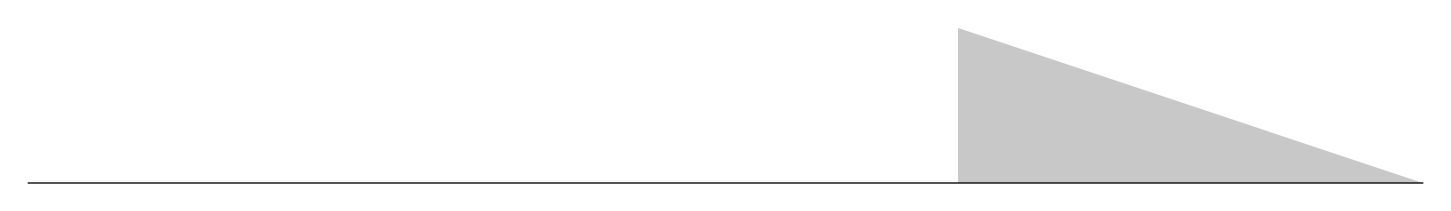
# Model space of a CAD drawing. Extents: x -18 to 0, y 0 to 2.
import ezdxf

# ---------------------------------------------------------------- set-up
doc = ezdxf.new("R2010")
doc.units = 0
doc.header["$MEASUREMENT"] = 0
doc.layers.get('0').update_dxf_attribs({"linetype": 'CONTINUOUS'})

msp = doc.modelspace()

# ---------------------------------------------------------------- linework, layer by layer
msp.add_line((0, 0), (-18, 0))
msp.add_solid([(-6, 2), (-6, 0), (0, 0)])

doc.saveas('drawing.dxf')
